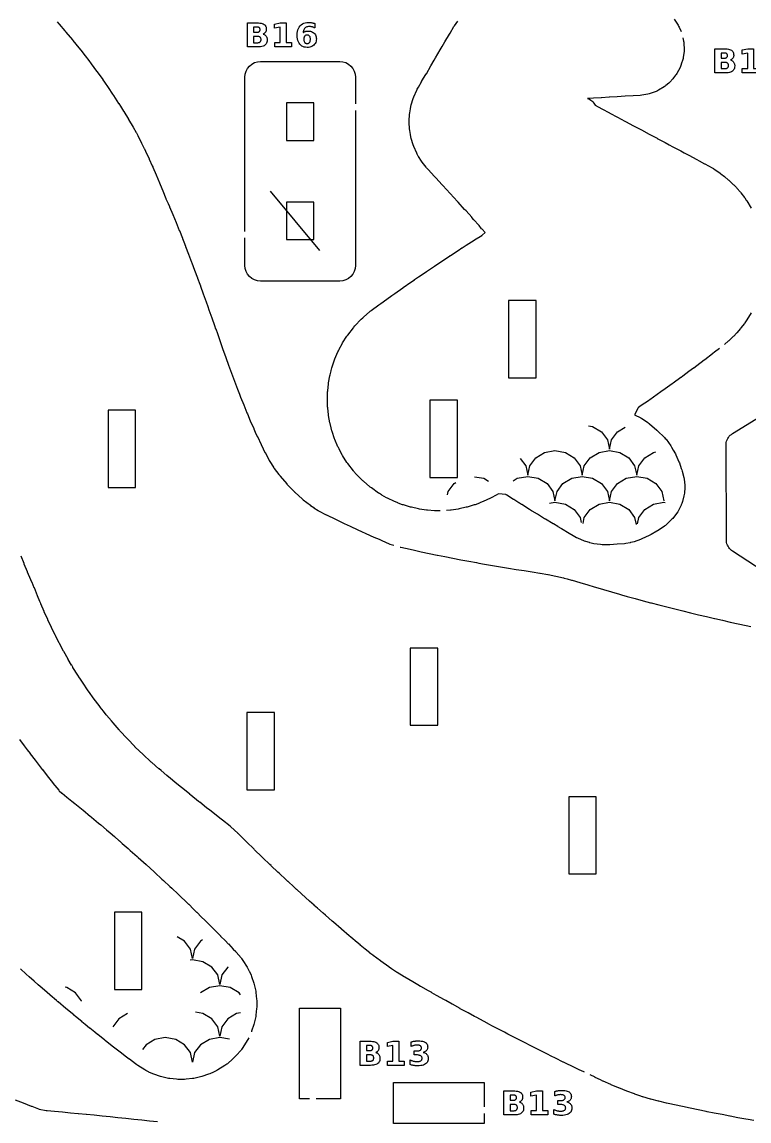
# Model space of a CAD drawing. Header units: millimetres. Extents: x 1 to 297, y 5 to 290.
# Drawn here: x 79.9 to 153.3, y 69.2 to 180.1 of the extents above; entities that cross this region are included whole.
import ezdxf

# ---------------------------------------------------------------- set-up
doc = ezdxf.new("R2010")
doc.units = ezdxf.units.MM
for name, color, linetype in [('CUT', 1, 'CONTINUOUS'), ('ENGRAVE', 5, 'CONTINUOUS'), ('SCORE', 7, 'CONTINUOUS')]:
    doc.layers.add(name, color=color, linetype=linetype)

msp = doc.modelspace()

# ---------------------------------------------------------------- linework, layer by layer
at = {"layer": 'CUT', "color": 1}
for points in [[(83.4588, 180.0671), (83.6475, 179.8559), (83.6586, 179.8433), (84.255, 179.1591), (84.2583, 179.1553), (84.3441, 179.0561), (84.3569, 179.0411), (85.0192, 178.2522), (85.0263, 178.2437), (85.0539, 178.2104), (85.0622, 178.2001), (85.6687, 177.4506), (85.6745, 177.4433), (85.8542, 177.2181), (85.8636, 177.2062), (86.2974, 176.6495), (86.303, 176.6423), (86.6557, 176.1833), (86.6636, 176.1729), (86.9079, 175.8485), (86.9133, 175.8413), (87.4572, 175.109), (87.4636, 175.1003), (87.5002, 175.0501), (87.5093, 175.0376), (88.0694, 174.2516), (88.0815, 174.2344), (88.2606, 173.9744), (88.263, 173.9709), (88.6207, 173.4484), (88.6294, 173.4355), (89.06, 172.7905), (89.0651, 172.7828), (89.1574, 172.6424), (89.1591, 172.6399), (89.677, 171.8483), (89.6869, 171.8329), (89.8625, 171.5563), (89.8642, 171.5537), (90.1834, 171.0483), (90.1944, 171.0307), (90.6633, 170.2622), (90.6648, 170.2597), (90.6719, 170.248), (90.6834, 170.2287), (91.1438, 169.441), (91.1477, 169.4343), (91.4601, 168.8927), (91.4703, 168.8747), (91.5875, 168.664), (91.6185, 168.6049), (91.9976, 167.8353), (91.9999, 167.8307), (92.2648, 167.2877), (92.2703, 167.2763), (92.3842, 167.0372), (92.3891, 167.0267), (92.7547, 166.2417), (92.7644, 166.2203), (93.0682, 165.5369), (93.0689, 165.5354), (93.1127, 165.4365), (93.1184, 165.4235), (93.4594, 164.6312), (93.4608, 164.6279), (93.7984, 163.8376), (93.8057, 163.8203), (93.8691, 163.6659), (93.8696, 163.6646), (94.1284, 163.0329), (94.1323, 163.0234), (94.4466, 162.2392), (94.455, 162.2192), (94.6681, 161.7374), (94.6691, 161.7354), (94.7996, 161.4389), (94.8076, 161.4205), (95.1392, 160.6358), (95.145, 160.6218), (95.4711, 159.8251), (95.8002, 159.0344), (95.8051, 159.0226), (96.1241, 158.235), (96.1298, 158.2205), (96.2695, 157.8638), (96.2702, 157.862), (96.4375, 157.4329), (96.4421, 157.4209), (96.7425, 156.6278), (96.7435, 156.6252), (97.045, 155.8242), (97.0698, 155.7589), (97.0704, 155.7574), (97.346, 155.0309), (97.3495, 155.0217), (97.6432, 154.23), (97.6462, 154.2217), (97.8702, 153.6056), (97.8708, 153.6041), (97.9338, 153.43), (97.9372, 153.4205), (98.2187, 152.6244), (98.5034, 151.822), (98.6703, 151.3595), (98.6708, 151.3582), (98.7898, 151.0273), (98.7912, 151.0232), (99.075, 150.2261), (99.0757, 150.2242), (99.3584, 149.4263), (99.3594, 149.4236), (99.4705, 149.1077), (99.471, 149.1063), (99.6399, 148.6244), (99.9203, 147.8229), (100.2031, 147.0229), (100.2708, 146.8334), (100.4893, 146.2242), (100.7793, 145.4209), (101.0737, 144.6252), (101.3723, 143.8221), (101.6762, 143.0222), (101.8696, 142.5246), (101.8701, 142.5234), (101.9866, 142.2228), (102.3003, 141.4313), (102.3029, 141.4248), (102.6314, 140.6229), (102.6688, 140.5342), (102.6695, 140.5325), (102.9627, 139.8334), (102.9661, 139.8256), (103.3109, 139.0345), (103.3145, 139.0264), (103.4686, 138.6863), (103.6737, 138.2355), (103.6773, 138.2276), (104.0503, 137.4376), (104.055, 137.4277), (104.2655, 137.0017), (104.2686, 136.9957), (104.4494, 136.6397), (104.4547, 136.6295), (104.8715, 135.846), (104.8821, 135.827), (105.058, 135.5229), (105.0708, 135.5017), (105.3455, 135.0681), (105.3795, 135.0199), (105.8569, 134.4063), (105.861, 134.401), (105.9766, 134.2557), (105.9897, 134.2399), (106.6505, 133.4643), (106.6587, 133.455), (106.6699, 133.4429), (107.4221, 132.6604), (107.4368, 132.6456), (107.4446, 132.638), (107.4585, 132.625), (108.2386, 131.9128), (108.2604, 131.8938), (108.2933, 131.8664), (108.3124, 131.8513), (109.0311, 131.3016), (109.0573, 131.2826), (109.3717, 131.0675), (109.3864, 131.0577), (109.8166, 130.7813), (109.8604, 130.7557), (110.6253, 130.3494), (110.643, 130.3404), (110.7926, 130.267), (111.4377, 129.9518), (112.235, 129.5709), (112.4535, 129.4678), (113.0361, 129.193), (113.8347, 128.8236), (114.1759, 128.6682), (114.6346, 128.459), (115.4342, 128.1007), (115.961, 127.8686), (116.2332, 127.7486), (116.9979, 127.4161), (117.056, 127.3943), (117.4637, 127.2643)], [(122.1179, 130.7523), (121.6459, 130.7523), (121.5488, 130.7558), (120.8403, 130.8074), (120.7438, 130.818), (120.0343, 130.9218), (119.9392, 130.9392), (119.2281, 131.0965), (119.1351, 131.1206), (118.4204, 131.3334), (118.3328, 131.3628), (117.8981, 131.5257), (117.8754, 131.5345), (117.6132, 131.6382), (117.5281, 131.6753), (116.8062, 132.0206), (116.7259, 132.0624), (116.26, 132.3253), (116.2253, 132.3457), (115.9963, 132.4841), (115.9235, 132.5314), (115.1866, 133.0451), (115.1254, 133.0904), (115.0818, 133.1247), (115.0385, 133.1602), (114.3771, 133.7259), (114.3237, 133.7741), (114.1665, 133.9239), (114.1192, 133.9713), (113.5656, 134.5544), (113.5243, 134.6), (113.4171, 134.7239), (113.3692, 134.7825), (112.7977, 135.5237), (112.7248, 135.6282), (112.2874, 136.3235), (112.2414, 136.4025), (111.9417, 136.9603), (111.9257, 136.991), (111.8557, 137.1297), (111.8192, 137.2082), (111.5124, 137.9289), (111.478, 138.0185), (111.2326, 138.7331), (111.2048, 138.8243), (111.1293, 139.1087), (111.1256, 139.1231), (111.0201, 139.5388), (111.0003, 139.6301), (110.8718, 140.3424), (110.8582, 140.4367), (110.7817, 141.1471), (110.7749, 141.2424), (110.7495, 141.9522), (110.7495, 142.0478), (110.7749, 142.7576), (110.7817, 142.8529), (110.8582, 143.5633), (110.8718, 143.6576), (111.0003, 144.3699), (111.0201, 144.4612), (111.1256, 144.8769), (111.1293, 144.8913), (111.2048, 145.1757), (111.2326, 145.2669), (111.478, 145.9815), (111.5124, 146.0711), (111.8192, 146.7918), (111.8557, 146.8703), (111.9257, 147.009), (111.9417, 147.0397), (112.2414, 147.5975), (112.2874, 147.6765), (112.7248, 148.3718), (112.7977, 148.4763), (113.3692, 149.2175), (113.4171, 149.2761), (113.5243, 149.4), (113.5656, 149.4456), (114.1192, 150.0287), (114.1665, 150.0761), (114.3237, 150.2259), (114.3771, 150.2741), (115.0385, 150.8398), (115.0818, 150.8753), (115.1369, 150.9186), (115.1729, 150.9459), (115.957, 151.52), (116.1407, 151.6552), (116.1557, 151.6661), (116.7593, 152.0977), (117.2532, 152.4553), (117.2693, 152.4667), (117.5596, 152.6704), (118.3579, 153.237), (118.3857, 153.2569), (118.3982, 153.2657), (119.1575, 153.7946), (119.5344, 154.0576), (119.5463, 154.0658), (119.9579, 154.3465), (120.708, 154.8583), (120.7192, 154.8659), (120.7598, 154.893), (121.5602, 155.4308), (121.895, 155.6578), (121.9085, 155.6668), (122.3602, 155.9651), (123.1034, 156.4591), (123.1141, 156.4662), (123.1578, 156.4946), (123.1605, 156.4963), (123.9605, 157.0144), (124.3362, 157.259), (124.3487, 157.2671), (124.7607, 157.5288), (125.5591, 158.0381), (125.5603, 158.0389), (125.5928, 158.0596), (125.6051, 158.0673), (126.337, 158.522), (126.3548, 158.5341), (126.3716, 158.5475), (126.6691, 158.8066), (126.3701, 159.1409), (126.317, 159.204), (126.0554, 159.5355), (126.0289, 159.5668), (125.5423, 160.1048), (125.3219, 160.346), (125.3154, 160.3532), (124.7421, 160.9899), (124.5988, 161.1472), (124.5944, 161.1521), (123.9431, 161.8748), (123.8728, 161.9521), (123.1411, 162.7493), (122.4105, 163.5456), (122.4036, 163.5532), (122.342, 163.6214), (121.6803, 164.3454), (121.6727, 164.3538), (121.5416, 164.4996), (120.9541, 165.1452), (120.9459, 165.1544), (120.7687, 165.3528), (120.7183, 165.4126), (120.3313, 165.9004), (120.2485, 166.0171), (119.9509, 166.488), (119.9217, 166.5364), (119.8246, 166.7054), (119.7614, 166.83), (119.4651, 167.4991), (119.4082, 167.652), (119.2092, 168.307), (119.1724, 168.4601), (119.1267, 168.7154), (119.1256, 168.7213), (119.0569, 169.1156), (119.0392, 169.2681), (119.0013, 169.9226), (119.0013, 170.0774), (119.0392, 170.7319), (119.0569, 170.8844), (119.1256, 171.2787), (119.1267, 171.2846), (119.1724, 171.5399), (119.2092, 171.693), (119.4082, 172.348), (119.4651, 172.5009), (119.7614, 173.17), (119.8246, 173.2946), (119.9316, 173.4808), (119.9388, 173.4933), (120.2566, 174.0329), (120.2631, 174.0438), (120.7344, 174.827), (120.7389, 174.8344), (120.7433, 174.8419), (121.1991, 175.6339), (121.2034, 175.6413), (121.5364, 176.2112), (121.6648, 176.4329), (121.6705, 176.4427), (122.1426, 177.2419), (122.3331, 177.5698), (122.3374, 177.5771), (122.611, 178.0411), (123.0736, 178.8357), (123.076, 178.8399), (123.1335, 178.9379), (123.1373, 178.9444), (123.5268, 179.5996), (123.5785, 179.6798), (123.9088, 180.1547)], [(145.75, 180.3259), (146.1415, 179.7373), (146.2041, 179.6333), (146.2572, 179.5241), (146.4462, 179.0868)], [(146.6303, 178.4652), (146.7049, 178.1242), (146.725, 178.009), (146.735, 177.8926), (146.7599, 177.3136), (146.7599, 177.197), (146.7499, 177.0808), (146.6743, 176.4985), (146.6547, 176.3851), (146.6255, 176.2737), (146.4758, 175.7876), (146.4667, 175.7593), (146.4412, 175.6825), (146.3991, 175.5722), (146.3475, 175.4659), (146.0162, 174.8525), (145.9624, 174.7614), (145.9016, 174.6749), (145.698, 174.4077), (145.6117, 174.3055), (145.328, 174.0018), (145.217, 173.8959), (144.9232, 173.646), (144.8419, 173.5821), (144.756, 173.5245), (144.1773, 173.1679), (144.056, 173.1015), (143.9285, 173.0477), (143.3313, 172.831), (143.2181, 172.7954), (143.1021, 172.7698), (142.4923, 172.6632), (142.3229, 172.6447), (141.6051, 172.6119), (141.6015, 172.6118), (140.8151, 172.5781), (140.7939, 172.5768), (140.0124, 172.5161), (139.9984, 172.5151), (139.2115, 172.4623), (139.1977, 172.4614), (138.4107, 172.4168), (138.397, 172.4161), (137.6065, 172.3793), (137.6001, 172.379), (137.0081, 172.3543), (137.0954, 172.3162), (137.2205, 172.2537), (137.3401, 172.1775), (137.4513, 172.0895), (137.5528, 171.9905), (137.6435, 171.8815), (137.7226, 171.7638), (137.7807, 171.6545), (137.7878, 171.6502), (138.4367, 171.3051), (139.2326, 170.8847), (139.2378, 170.882), (139.2662, 170.8667), (139.2685, 170.8655), (140.0369, 170.4534), (140.7624, 170.0668), (140.7648, 170.0655), (140.8343, 170.0283), (140.8367, 170.027), (141.6358, 169.5969), (142.2501, 169.266), (142.4401, 169.1635), (143.2339, 168.744), (143.2363, 168.7427), (143.7578, 168.4657), (144.0332, 168.3201), (144.0371, 168.3181), (144.8371, 167.8916), (145.2622, 167.6669), (145.2646, 167.6656), (145.6354, 167.4687), (146.4346, 167.0438), (146.4359, 167.0431), (146.7668, 166.8667), (146.7689, 166.8656), (147.2358, 166.6156), (148.0337, 166.1894), (148.0371, 166.1876), (148.2634, 166.0658), (148.8319, 165.7595), (148.8397, 165.7553), (149.6012, 165.3384), (149.6736, 165.2958), (149.7086, 165.2737), (149.7427, 165.2514), (150.407, 164.8027), (150.4794, 164.7501), (150.8328, 164.4753), (150.8759, 164.4403), (151.2205, 164.1486), (151.2782, 164.0968), (151.7192, 163.6773), (151.769, 163.6274), (152.034, 163.3472), (152.0763, 163.3004), (152.439, 162.8789), (152.4916, 162.8137), (152.8461, 162.3453), (152.8744, 162.3065), (153.0352, 162.0773), (153.0837, 162.0031), (153.5244, 161.2773)], [(102.425, 158.9221), (102.425, 174.5037), (102.4549, 174.8073), (102.5446, 175.1029), (102.6901, 175.3752), (102.8861, 175.6139), (103.1248, 175.8099), (103.3971, 175.9554), (103.6927, 176.0451), (103.9963, 176.075), (112.0037, 176.075), (112.3073, 176.0451), (112.6029, 175.9554), (112.8752, 175.8099), (113.1139, 175.6139), (113.3099, 175.3752), (113.4554, 175.1029), (113.5451, 174.8073), (113.575, 174.5037), (113.575, 171.7868)], [(113.575, 171.1368), (113.575, 155.4963), (113.5451, 155.1927), (113.4554, 154.8971), (113.3099, 154.6248), (113.1139, 154.3861), (112.8752, 154.1901), (112.6029, 154.0446), (112.3073, 153.9549), (112.0037, 153.925), (103.9963, 153.925), (103.6927, 153.9549), (103.3971, 154.0446), (103.1248, 154.1901), (102.8861, 154.3861), (102.6901, 154.6248), (102.5446, 154.8971), (102.4549, 155.1927), (102.425, 155.4963), (102.425, 158.2721)], [(153.5244, 150.7227), (153.0837, 149.9969), (153.0352, 149.9227), (152.8744, 149.6935), (152.8461, 149.6547), (152.4916, 149.1863), (152.439, 149.1211), (152.0763, 148.6996), (152.034, 148.6528), (151.769, 148.3726), (151.7192, 148.3227), (151.2782, 147.9032), (151.2205, 147.8514), (150.871, 147.5556), (150.8385, 147.5289), (150.8361, 147.527)], [(150.3259, 147.1241), (149.8304, 146.7397), (149.6517, 146.6002), (149.6399, 146.5912), (148.8471, 145.9865), (148.8437, 145.9839), (148.7873, 145.9412), (148.7845, 145.9391), (148.0469, 145.3833), (148.0431, 145.3805), (147.7225, 145.1407), (147.7204, 145.1391), (147.2467, 144.7863), (147.2427, 144.7833), (146.6403, 144.3383), (146.4511, 144.1973), (146.4377, 144.1874), (145.6469, 143.6136), (145.6409, 143.6093), (145.5439, 143.5397), (145.542, 143.5383), (144.8453, 143.0406), (144.8417, 143.0381), (144.4208, 142.7394), (144.4192, 142.7382), (144.045, 142.4736), (144.0415, 142.4711), (143.3049, 141.9537), (143.1873, 141.8642), (143.1871, 141.8644), (143.1644, 141.8468), (142.4392, 141.3581), (142.1447, 141.1574), (142.1327, 141.1483), (142.1252, 141.1353), (141.766, 140.4324), (142.3763, 140.1178), (142.4958, 140.0482), (143.0487, 139.6864), (143.1233, 139.6338), (143.2168, 139.5631), (143.2758, 139.5158), (144.0169, 138.8861), (144.0876, 138.8216), (144.781, 138.1414), (144.8622, 138.0545), (144.9354, 137.9608), (145.4069, 137.2997), (145.4851, 137.1764), (145.6638, 136.8573), (145.6673, 136.8509), (145.8723, 136.48), (145.9198, 136.3854), (146.2368, 135.6863), (146.2842, 135.5669), (146.4728, 135.0158), (146.5191, 134.8842), (146.557, 134.7567), (146.7175, 134.0979), (146.7477, 133.9261), (146.8141, 133.3173), (146.8217, 133.2016), (146.8194, 133.0858), (146.7837, 132.5144), (146.77, 132.3893), (146.7448, 132.2659), (146.5948, 131.6739), (146.5665, 131.5774), (146.5312, 131.4832), (146.4757, 131.3506), (146.4615, 131.318), (146.2725, 130.8983), (146.2039, 130.7658), (146.1211, 130.6417), (145.6883, 130.0641), (145.6125, 129.9718), (145.5289, 129.8865), (144.8729, 129.2736), (144.8259, 129.2317), (144.7823, 129.1946), (144.6469, 129.0935), (144.0711, 128.7179), (144.0061, 128.6781), (143.4429, 128.3549), (143.368, 128.315), (143.245, 128.2544), (143.2198, 128.2423), (142.4876, 127.9006), (142.3668, 127.8512), (141.7003, 127.6161), (141.5377, 127.57), (141.3516, 127.5299), (141.3205, 127.5235), (140.886, 127.4404), (140.7325, 127.4202), (140.0008, 127.3666), (139.2736, 127.3077), (139.1303, 127.3038), (138.4703, 127.3213), (138.3179, 127.3341), (137.6589, 127.4275), (137.5135, 127.4564), (137.2554, 127.5227), (137.2175, 127.5331), (136.8495, 127.6393), (136.7036, 127.6908), (136.033, 127.9718), (135.905, 128.0336), (135.3866, 128.3188), (135.328, 128.3531), (135.1636, 128.4547), (135.1582, 128.458), (134.3675, 128.9357), (134.3562, 128.9423), (134.0417, 129.1233), (133.9991, 129.1489), (133.5679, 129.4187), (133.5541, 129.4271), (132.7652, 129.8924), (132.7593, 129.8958), (132.7128, 129.9226), (132.6676, 129.9498), (131.968, 130.3896), (131.9538, 130.3983), (131.4081, 130.7209), (131.3568, 130.7528), (131.1648, 130.8784), (131.1543, 130.8851), (130.3664, 131.3779), (130.3553, 131.3847), (130.1287, 131.5198), (130.0736, 131.5546), (129.5671, 131.8911), (129.5516, 131.9011), (128.8611, 132.3304), (128.8441, 132.3406), (128.7929, 132.3702), (128.7756, 132.379), (128.7565, 132.3822), (128.0265, 132.4662), (128.0153, 132.4669), (128.0051, 132.462), (127.7727, 132.3346), (127.7715, 132.3339), (127.2662, 132.0574), (127.2013, 132.0242), (126.4719, 131.6753), (126.3868, 131.6382), (126.1246, 131.5345), (126.1019, 131.5257), (125.6672, 131.3628), (125.5796, 131.3334), (124.8649, 131.1206), (124.7719, 131.0965), (124.0608, 130.9392), (123.9657, 130.9218), (123.2562, 130.818), (123.1597, 130.8074), (122.767, 130.7788)], [(156.3715, 123.58), (151.6448, 126.6762), (151.5366, 126.755), (151.4353, 126.8452), (151.3434, 126.9451), (151.2618, 127.0534), (151.1913, 127.1693), (151.1325, 127.2916), (151.0861, 127.4191), (151.0525, 127.5505), (151.0319, 127.6846), (151.0248, 127.8182), (150.9879, 137.3575), (150.9945, 137.4959), (151.0154, 137.6349), (151.0504, 137.7711), (151.0991, 137.9029), (151.1611, 138.0291), (151.2356, 138.1483), (151.3219, 138.2593), (151.419, 138.3608), (151.526, 138.452), (151.6402, 138.5306), (159.2518, 143.2186)], [(118.089, 127.0886), (118.1586, 127.0726), (118.6196, 126.968), (119.4193, 126.7911), (120.2163, 126.6191), (121.0204, 126.4464), (121.8169, 126.2818), (121.8594, 126.2732), (122.6166, 126.1212), (123.4179, 125.9629), (124.2166, 125.8097), (125.0163, 125.6598), (125.8153, 125.5134), (126.0353, 125.4737), (126.6154, 125.3699), (127.4159, 125.2296), (128.2154, 125.0935), (129.0146, 124.9614), (129.8144, 124.8324), (130.6131, 124.7069), (130.8257, 124.674), (131.4121, 124.5842), (132.1878, 124.4663), (132.2373, 124.4578), (133.0022, 124.3121), (133.0272, 124.307), (133.8086, 124.1426), (133.823, 124.1395), (134.5939, 123.9684), (134.641, 123.9571), (134.9638, 123.8731), (134.9677, 123.872), (135.3972, 123.7589), (135.4433, 123.7458), (136.2222, 123.5105), (137.0248, 123.2672), (137.682, 123.0716), (137.8224, 123.0301), (138.6236, 122.7947), (139.4232, 122.5635), (140.2229, 122.3357), (140.4495, 122.2721), (141.0225, 122.1118), (141.8222, 121.8915), (142.6218, 121.6746), (143.378, 121.4724), (143.4207, 121.461), (144.2224, 121.2493), (145.0214, 121.0431), (145.8197, 120.8409), (146.491, 120.6725), (146.6214, 120.64), (147.4187, 120.4465), (148.2203, 120.2535), (149.0203, 120.0648), (149.8186, 119.8809), (149.8526, 119.8731), (150.6186, 119.6989), (151.4183, 119.5199), (152.2186, 119.3435), (153.0183, 119.1707), (153.4775, 119.0734)], [(136.6868, 74.108), (136.6356, 74.1326), (136.1681, 74.3578), (136.1667, 74.3585), (135.3671, 74.7449), (134.9792, 74.9321), (134.9777, 74.9328), (134.5693, 75.1306), (134.5651, 75.1326), (133.7695, 75.5212), (133.7643, 75.5238), (133.3408, 75.733), (132.9701, 75.9164), (132.963, 75.9199), (132.1679, 76.3193), (132.1645, 76.321), (131.7466, 76.5324), (131.7438, 76.5338), (131.3655, 76.7263), (130.5656, 77.1324), (130.1722, 77.3325), (130.1696, 77.3338), (129.768, 77.5393), (129.7634, 77.5416), (128.9681, 77.9522), (128.9628, 77.955), (128.6219, 78.1329), (128.6194, 78.1342), (128.1673, 78.3714), (128.1627, 78.3738), (127.3646, 78.7965), (127.1076, 78.9328), (127.1039, 78.9348), (126.5653, 79.2226), (126.564, 79.2233), (125.7653, 79.6512), (125.7638, 79.6521), (125.6128, 79.7332), (125.61, 79.7348), (124.9661, 80.0829), (124.9624, 80.0849), (124.1669, 80.5182), (124.1611, 80.5214), (124.139, 80.5336), (124.1362, 80.5351), (123.3659, 80.9621), (123.3611, 80.9648), (122.7018, 81.3338), (122.6989, 81.3354), (122.563, 81.412), (121.7629, 81.862), (121.2807, 82.1336), (121.2767, 82.1358), (120.9641, 82.3133), (120.9617, 82.3147), (120.1647, 82.7694), (120.1608, 82.7716), (119.8782, 82.9341), (119.875, 82.936), (119.3642, 83.2316), (119.3605, 83.2337), (118.5644, 83.6977), (118.5598, 83.7004), (118.5076, 83.7311), (118.4924, 83.7402), (117.7805, 84.1717), (117.7399, 84.1974), (117.2305, 84.5318), (117.2129, 84.5436), (116.9738, 84.706), (116.9403, 84.7295), (116.1556, 85.2986), (116.1031, 85.3366), (116.0953, 85.3423), (115.3722, 85.8739), (115.3375, 85.9003), (115.0415, 86.1331), (115.0202, 86.1502), (114.5556, 86.5312), (114.5489, 86.5368), (114.064, 86.9397), (114.0575, 86.9452), (113.7514, 87.203), (113.1128, 87.7399), (113.1061, 87.7456), (112.951, 87.8778), (112.1721, 88.5405), (112.1662, 88.5456), (112.1507, 88.5589), (111.3509, 89.2485), (111.2443, 89.3403), (111.2373, 89.3464), (110.5504, 89.9466), (110.3282, 90.1405), (110.321, 90.1469), (109.7497, 90.6529), (109.4239, 90.9406), (109.4164, 90.9473), (108.9492, 91.3663), (108.5304, 91.7408), (108.5226, 91.7478), (108.1488, 92.0874), (107.6478, 92.5409), (107.6398, 92.5483), (107.3484, 92.8165), (106.7761, 93.3411), (106.7678, 93.3488), (106.548, 93.5538), (105.9157, 94.1412), (105.907, 94.1494), (105.7478, 94.3), (105.067, 94.9417), (105.0588, 94.9496), (104.9473, 95.0565), (104.229, 95.7428), (104.2224, 95.7491), (104.1478, 95.8214), (103.4028, 96.543), (103.396, 96.5496), (103.3474, 96.5975), (102.5881, 97.3432), (102.5811, 97.3502), (102.5469, 97.3842), (101.7846, 98.1435), (101.7774, 98.1507), (101.7558, 98.1726), (101.7393, 98.1887), (100.9688, 98.9114), (100.9331, 98.9422), (100.9302, 98.9445), (100.1563, 99.5375), (100.1523, 99.5406), (99.8947, 99.7395), (99.8915, 99.7419), (99.3559, 100.1582), (99.3519, 100.1613), (98.8686, 100.5398), (98.8654, 100.5423), (98.5555, 100.7865), (98.5514, 100.7897), (97.8587, 101.34), (97.8554, 101.3427), (97.7544, 101.4234), (97.7517, 101.4256), (96.9526, 102.0679), (96.8634, 102.1397), (96.8585, 102.1437), (96.1538, 102.7165), (96.1515, 102.7185), (95.8799, 102.9402), (95.8756, 102.9438), (95.3538, 103.3735), (95.3506, 103.3761), (94.9108, 103.7407), (94.9068, 103.744), (94.5538, 104.039), (94.5498, 104.0423), (93.9576, 104.541), (93.9535, 104.5445), (93.7533, 104.7144), (93.7494, 104.7178), (93.0228, 105.3395), (93.0141, 105.347), (92.9671, 105.3879), (92.933, 105.4186), (92.1559, 106.1435), (92.1411, 106.1575), (91.3601, 106.9085), (91.3348, 106.9335), (91.3237, 106.9447), (91.3183, 106.9503), (90.5557, 107.7328), (90.5256, 107.7647), (89.8121, 108.5465), (89.8064, 108.5528), (89.7531, 108.6119), (89.7346, 108.6329), (89.1185, 109.346), (89.1095, 109.3565), (88.9438, 109.5523), (88.9415, 109.555), (88.4522, 110.1365), (88.4257, 110.1691), (88.1421, 110.5283), (88.14, 110.531), (87.8148, 110.9452), (87.8008, 110.9633), (87.3455, 111.564), (87.3344, 111.5788), (87.2065, 111.7525), (87.2018, 111.7589), (86.6354, 112.5378), (86.6082, 112.5766), (86.5386, 112.6797), (86.5369, 112.6823), (86.0856, 113.3548), (86.0808, 113.3621), (85.7437, 113.8714), (85.7306, 113.8917), (85.5625, 114.156), (85.5575, 114.1639), (85.0695, 114.9432), (85.0475, 114.9795), (84.9358, 115.1712), (84.9346, 115.1733), (84.5946, 115.7591), (84.5906, 115.766), (84.1417, 116.5501), (84.1267, 116.5771), (83.7098, 117.346), (83.6895, 117.385), (83.3327, 118.0979), (83.2978, 118.1678), (82.9046, 118.9505), (82.8882, 118.9843), (82.5319, 119.746), (82.5277, 119.7551), (82.515, 119.7832), (82.1704, 120.5675), (82.1682, 120.5724), (81.8282, 121.3549), (81.8146, 121.3874), (81.7304, 121.596), (81.496, 122.1773), (81.17, 122.9641), (81.1645, 122.9769), (80.9318, 123.5044), (80.9309, 123.5064), (80.8206, 123.7577), (80.8095, 123.7836), (80.4835, 124.5703), (80.4827, 124.5723), (80.1567, 125.3629), (80.1494, 125.381), (80.1306, 125.4284), (80.1299, 125.4301), (79.8421, 126.1608)], [(79.6577, 107.6709), (80.1367, 107.0492), (80.1423, 107.0419), (80.4579, 106.6265), (80.7474, 106.2489), (80.7527, 106.242), (81.2581, 105.574), (81.3537, 105.4487), (81.9735, 104.6466), (81.9746, 104.6451), (82.0575, 104.5375), (82.5926, 103.8493), (82.5981, 103.8423), (82.8577, 103.5038), (83.2008, 103.0604), (83.2215, 103.0351), (83.6283, 102.5638), (83.6826, 102.5085), (83.9498, 102.2684), (83.9754, 102.2466), (84.4451, 101.8692), (84.954, 101.4631), (84.9659, 101.4535), (85.2452, 101.2254), (85.9395, 100.6632), (85.9522, 100.6527), (86.0461, 100.5748), (86.8467, 99.9146), (86.91, 99.8626), (86.9219, 99.8527), (87.6457, 99.244), (87.8636, 99.0626), (87.8762, 99.052), (88.4458, 98.5657), (88.8048, 98.2626), (88.8181, 98.2513), (89.2459, 97.8804), (89.7339, 97.4626), (89.7478, 97.4505), (90.046, 97.1881), (90.6512, 96.6626), (90.6658, 96.6498), (90.8462, 96.4885), (91.5569, 95.8626), (91.5721, 95.849), (91.6464, 95.7815), (92.4455, 95.0671), (92.455, 95.0586), (93.2469, 94.337), (93.3306, 94.2618), (93.3449, 94.2487), (94.047, 93.5995), (94.1982, 93.4618), (94.2131, 93.4481), (94.8471, 92.853), (95.0544, 92.6618), (95.0698, 92.6474), (95.6473, 92.0972), (95.8989, 91.8618), (95.9148, 91.8467), (96.4476, 91.3315), (96.7317, 91.0617), (96.7481, 91.0459), (97.2478, 90.5552), (97.5526, 90.2616), (97.5693, 90.2452), (98.0505, 89.7653), (98.0549, 89.7609), (98.3652, 89.4577), (98.374, 89.4491), (98.8522, 88.9731), (99.1704, 88.6572), (99.1789, 88.6487), (99.6526, 88.1701), (99.9635, 87.8569), (99.9721, 87.8482), (100.4529, 87.3549), (100.7445, 87.0566), (100.7532, 87.0477), (101.2532, 86.5268), (101.4919, 86.2791), (101.5454, 86.2202), (102.0318, 85.6511), (102.0832, 85.5871), (102.1573, 85.4889), (102.223, 85.3933), (102.6611, 84.6933), (102.7262, 84.5767), (102.8571, 84.3121), (102.8778, 84.2682), (103.0488, 83.8884), (103.0975, 83.7639), (103.3239, 83.0875), (103.3618, 82.9506), (103.5088, 82.2828), (103.5322, 82.1403), (103.6046, 81.4764), (103.6125, 81.3313), (103.6125, 80.6687), (103.6046, 80.5236), (103.5322, 79.8597), (103.5088, 79.7172), (103.3618, 79.0494), (103.3239, 78.9125), (103.0975, 78.2361), (103.0724, 78.1719)], [(102.8038, 77.5802), (102.7262, 77.4233), (102.6611, 77.3067), (102.223, 76.6067), (102.1573, 76.5111), (102.0832, 76.4129), (102.0318, 76.3489), (101.553, 75.7887), (101.4821, 75.7121), (101.2879, 75.5179), (101.2113, 75.447), (100.6511, 74.9682), (100.5871, 74.9168), (100.4889, 74.8427), (100.3933, 74.777), (99.6933, 74.3389), (99.5767, 74.2738), (99.3121, 74.1429), (99.2682, 74.1222), (98.8884, 73.9512), (98.7639, 73.9025), (98.0875, 73.6761), (97.9506, 73.6382), (97.2828, 73.4912), (97.1403, 73.4678), (96.4764, 73.3954), (96.3313, 73.3875), (95.6687, 73.3875), (95.5236, 73.3954), (94.8597, 73.4678), (94.7172, 73.4912), (94.0494, 73.6382), (93.9125, 73.6761), (93.2361, 73.9025), (93.1116, 73.9512), (92.7318, 74.1222), (92.6879, 74.1429), (92.4233, 74.2738), (92.3067, 74.3389), (91.6067, 74.777), (91.5111, 74.8427), (91.3836, 74.9389), (91.3801, 74.9415), (90.7587, 75.4131), (90.7501, 75.4197), (90.3361, 75.7392), (89.9562, 76.0304), (89.9523, 76.0334), (89.2955, 76.5406), (89.1564, 76.648), (89.1516, 76.6517), (88.3619, 77.2675), (88.345, 77.2809), (88.2743, 77.3379), (87.5608, 77.9031), (87.5452, 77.9156), (87.2727, 78.1382), (86.7604, 78.5494), (86.7449, 78.562), (86.2899, 78.9385), (85.9593, 79.2073), (85.9452, 79.2189), (85.323, 79.7392), (85.1543, 79.8781), (85.1499, 79.8818), (84.3571, 80.5406), (84.3526, 80.5443), (83.5588, 81.2097), (83.544, 81.2223), (83.4081, 81.3396), (82.7584, 81.8916), (82.7437, 81.9042), (82.4741, 82.14), (81.9579, 82.5843), (81.9434, 82.597), (81.556, 82.9403), (81.1574, 83.288), (81.1432, 83.3006), (80.6529, 83.7407), (80.3554, 84.0037), (80.3446, 84.0135), (79.7595, 84.5422)], [(108.95, 71.425), (107.925, 71.425), (107.925, 80.575), (112.075, 80.575), (112.075, 71.425), (109.6, 71.425)], [(153.7848, 69.2221), (153.2201, 69.3261), (153.2186, 69.3264), (152.9862, 69.3695), (152.1905, 69.5171), (152.1817, 69.5188), (151.3903, 69.6711), (151.3809, 69.673), (150.5835, 69.8324), (149.7869, 69.9892), (149.784, 69.9898), (149.0975, 70.1264), (148.9894, 70.148), (148.9808, 70.1497), (148.1887, 70.3128), (148.1807, 70.3145), (147.3823, 70.4839), (146.5872, 70.6498), (146.5819, 70.6509), (145.7884, 70.8198), (145.7799, 70.8217), (145.3016, 70.9267), (144.9894, 70.9953), (144.9778, 70.9979), (144.2041, 71.175), (144.1601, 71.1859), (143.4015, 71.3868), (143.3578, 71.3992), (142.5977, 71.6284), (142.5569, 71.6414), (142.2997, 71.728), (142.2941, 71.7299), (141.7958, 71.9003), (141.7536, 71.9155), (140.9769, 72.2103), (140.9694, 72.2132), (140.1835, 72.517), (140.1612, 72.5258), (140.1533, 72.529), (140.1456, 72.5322), (139.3917, 72.8449), (139.3488, 72.8635), (138.5738, 73.2171), (138.5633, 73.2219), (138.327, 73.3322), (137.7712, 73.5921), (137.7649, 73.5951), (137.2734, 73.828)], [(126.575, 69.95), (126.575, 68.925), (117.425, 68.925), (117.425, 73.075), (126.575, 73.075), (126.575, 70.6)], [(79.2325, 71.3091), (80.0271, 71.004), (80.8357, 70.6937), (80.8991, 70.67), (81.5891, 70.4107), (81.6026, 70.4059), (81.6399, 70.3952), (81.6539, 70.3921), (82.3582, 70.2501), (82.3933, 70.2441), (82.4284, 70.2391), (82.4638, 70.2351), (83.2063, 70.1736), (83.2142, 70.1729), (84.0068, 70.1024), (84.0147, 70.1017), (84.8111, 70.0262), (85.6069, 69.9533), (85.611, 69.9529), (86.4072, 69.8774), (86.4156, 69.8766), (86.4358, 69.8746), (87.2076, 69.7968), (87.2109, 69.7965), (88.0077, 69.7142), (88.0109, 69.7139), (88.8117, 69.6293), (89.6077, 69.5477), (89.6104, 69.5474), (90.4116, 69.4636), (91.2076, 69.3828), (91.2093, 69.3827), (92.0088, 69.3005), (92.8082, 69.2176), (93.6079, 69.135)]]:
    msp.add_lwpolyline(points, dxfattribs=at)
for points in [[(109.395, 168.105), (109.395, 171.895), (106.605, 171.895), (106.605, 168.105), (109.395, 168.105)], [(109.395, 158.105), (109.395, 161.895), (106.605, 161.895), (106.605, 158.105), (109.395, 158.105)], [(131.8264, 151.943), (129.0364, 151.943), (129.0364, 144.153), (131.8264, 144.153), (131.8264, 151.943)], [(91.395, 140.895), (88.605, 140.895), (88.605, 133.105), (91.395, 133.105), (91.395, 140.895)], [(123.895, 141.895), (121.105, 141.895), (121.105, 134.105), (123.895, 134.105), (123.895, 141.895)], [(121.895, 116.895), (119.105, 116.895), (119.105, 109.105), (121.895, 109.105), (121.895, 116.895)], [(105.395, 102.605), (105.395, 110.395), (102.605, 110.395), (102.605, 102.605), (105.395, 102.605)], [(137.895, 94.105), (137.895, 101.895), (135.105, 101.895), (135.105, 94.105), (137.895, 94.105)], [(89.2425, 90.2577), (89.2425, 82.4677), (92.0325, 82.4677), (92.0325, 90.2577), (89.2425, 90.2577)]]:
    msp.add_lwpolyline(points, close=True, dxfattribs=at)
at = {"layer": 'ENGRAVE', "color": 5}
for points in [[(104.4833, 178.7163), (104.5278, 178.6719), (104.5672, 178.6221), (104.601, 178.5674), (104.6287, 178.5088), (104.6502, 178.4463), (104.6656, 178.3797), (104.6748, 178.3092), (104.6779, 178.2347), (104.6713, 178.1225), (104.6515, 178.0202), (104.6184, 177.9279), (104.5722, 177.8455), (104.5128, 177.7731), (104.4402, 177.7106), (104.3541, 177.6579), (104.2543, 177.6147), (104.1407, 177.5812), (104.0134, 177.5572), (103.8724, 177.5429), (103.7176, 177.5381), (102.6775, 177.5381), (102.6775, 179.9681), (103.6183, 179.9681), (103.7793, 179.9638), (103.9247, 179.9511), (104.0547, 179.9298), (104.1691, 179.9001), (104.2681, 179.8618), (104.3515, 179.8151), (104.4209, 179.759), (104.4777, 179.6927), (104.5218, 179.6161), (104.5533, 179.5294), (104.5723, 179.4324), (104.5786, 179.3252), (104.5763, 179.2675), (104.5693, 179.2128), (104.5578, 179.161), (104.5417, 179.1121), (104.5209, 179.0662), (104.4956, 179.0233), (104.4658, 178.9835), (104.4319, 178.9474), (104.3938, 178.9148), (104.3516, 178.8858), (104.3052, 178.8604), (104.2547, 178.8385), (104.3194, 178.8162), (104.3791, 178.7884), (104.4337, 178.7551), (104.4833, 178.7163)], [(105.9896, 179.5416), (105.4215, 179.4245), (105.4215, 179.8509), (105.9863, 179.9681), (106.582, 179.9681), (106.582, 177.971), (107.1354, 177.971), (107.1354, 177.5381), (105.4362, 177.5381), (105.4362, 177.971), (105.9896, 177.971), (105.9896, 179.5416)], [(109.428, 179.4787), (109.3779, 179.5), (109.3289, 179.5191), (109.2808, 179.536), (109.2338, 179.5509), (109.1877, 179.5636), (109.1423, 179.5743), (109.0973, 179.5831), (109.0526, 179.5899), (109.0083, 179.5947), (108.9643, 179.5976), (108.9208, 179.5986), (108.8309, 179.5943), (108.7479, 179.5813), (108.6717, 179.5598), (108.6025, 179.5295), (108.5401, 179.4907), (108.4846, 179.4432), (108.4361, 179.3872), (108.3949, 179.3228), (108.3609, 179.2501), (108.3341, 179.169), (108.3146, 179.0796), (108.3023, 178.9818), (108.3386, 179.0072), (108.3759, 179.0305), (108.4142, 179.0515), (108.4535, 179.0704), (108.4937, 179.087), (108.535, 179.1014), (108.5774, 179.1136), (108.6211, 179.1235), (108.666, 179.1313), (108.7122, 179.1368), (108.7597, 179.1402), (108.8085, 179.1413), (108.9287, 179.1352), (109.0409, 179.117), (109.1452, 179.0867), (109.2414, 179.0443), (109.3296, 178.9898), (109.4099, 178.9232), (109.4797, 178.8467), (109.5369, 178.7627), (109.5814, 178.6713), (109.6131, 178.5723), (109.6322, 178.4658), (109.6385, 178.3519), (109.6314, 178.226), (109.6101, 178.1087), (109.5747, 178.0001), (109.525, 177.9001), (109.4611, 177.8088), (109.383, 177.7261), (109.293, 177.6542), (109.1933, 177.5954), (109.0839, 177.5497), (108.9649, 177.517), (108.8362, 177.4974), (108.6978, 177.4909), (108.5458, 177.4998), (108.4058, 177.5264), (108.2777, 177.5708), (108.1614, 177.633), (108.057, 177.713), (107.9645, 177.8107), (107.8852, 177.9247), (107.8203, 178.0537), (107.7698, 178.1975), (107.7338, 178.3561), (107.7122, 178.5297), (107.7049, 178.7181), (107.7134, 178.9117), (107.7387, 179.0909), (107.7808, 179.2558), (107.8399, 179.4064), (107.9157, 179.5426), (108.0085, 179.6645), (108.1159, 179.7697), (108.2359, 179.8558), (108.3684, 179.9227), (108.5134, 179.9705), (108.6709, 179.9992), (108.841, 180.0088), (108.8966, 180.008), (108.9517, 180.0059), (109.0062, 180.0023), (109.0602, 179.9972), (109.1136, 179.9907), (109.1665, 179.9827), (109.2191, 179.9733), (109.2714, 179.9625), (109.3236, 179.9502), (109.3756, 179.9364), (109.4274, 179.9212), (109.479, 179.9046), (109.479, 179.4554), (109.428, 179.4787)], [(103.781, 179.0436), (103.8165, 179.0563), (103.848, 179.0725), (103.8754, 179.0924), (103.8988, 179.1158), (103.9179, 179.1427), (103.9328, 179.173), (103.9434, 179.2067), (103.9498, 179.2439), (103.9519, 179.2845), (103.9498, 179.3246), (103.9434, 179.3614), (103.9328, 179.395), (103.9179, 179.4252), (103.8988, 179.4521), (103.8754, 179.4757), (103.848, 179.4959), (103.8165, 179.5124), (103.781, 179.5252), (103.7416, 179.5343), (103.6982, 179.5398), (103.6508, 179.5416), (103.3042, 179.5416), (103.3042, 179.0273), (103.6508, 179.0273), (103.6982, 179.0291), (103.7416, 179.0346), (103.781, 179.0436)], [(103.8821, 177.9999), (103.9217, 178.0199), (103.956, 178.0443), (103.9851, 178.0731), (104.0089, 178.1065), (104.0274, 178.1444), (104.0406, 178.1868), (104.0486, 178.2337), (104.0512, 178.2851), (104.0486, 178.3356), (104.0407, 178.3816), (104.0276, 178.4233), (104.0093, 178.4606), (103.9857, 178.4934), (103.9568, 178.522), (103.9227, 178.5461), (103.8832, 178.5658), (103.8384, 178.5812), (103.7883, 178.5921), (103.7328, 178.5987), (103.672, 178.6009), (103.3042, 178.6009), (103.3042, 177.9645), (103.672, 177.9645), (103.7323, 177.9667), (103.7875, 177.9734), (103.8374, 177.9844), (103.8821, 177.9999)], [(108.6038, 178.7258), (108.5604, 178.711), (108.5216, 178.6902), (108.4874, 178.6636), (108.4577, 178.631), (108.4326, 178.5925), (108.412, 178.5481), (108.3961, 178.4977), (108.3846, 178.4415), (108.3778, 178.3793), (108.3755, 178.3112), (108.3778, 178.2431), (108.3846, 178.1809), (108.3961, 178.1246), (108.412, 178.0743), (108.4326, 178.0299), (108.4577, 177.9914), (108.4874, 177.9588), (108.5216, 177.9321), (108.5604, 177.9114), (108.6038, 177.8966), (108.6518, 177.8877), (108.7043, 177.8847), (108.7573, 177.8877), (108.8057, 177.8966), (108.8493, 177.9114), (108.8884, 177.9321), (108.9228, 177.9588), (108.9525, 177.9914), (108.9776, 178.0299), (108.9982, 178.0743), (109.0141, 178.1246), (109.0256, 178.1809), (109.0324, 178.2431), (109.0347, 178.3112), (109.0324, 178.3793), (109.0256, 178.4415), (109.0141, 178.4977), (108.9982, 178.5481), (108.9776, 178.5925), (108.9525, 178.631), (108.9228, 178.6636), (108.8884, 178.6902), (108.8493, 178.711), (108.8057, 178.7258), (108.7573, 178.7347), (108.7043, 178.7376), (108.6518, 178.7347), (108.6038, 178.7258)], [(151.621, 176.1397), (151.6705, 176.1008), (151.715, 176.0565), (151.7545, 176.0066), (151.7883, 175.952), (151.8159, 175.8934), (151.8375, 175.8308), (151.8528, 175.7643), (151.8621, 175.6938), (151.8651, 175.6193), (151.8585, 175.507), (151.8387, 175.4048), (151.8057, 175.3124), (151.7595, 175.2301), (151.7001, 175.1576), (151.6275, 175.0952), (151.5414, 175.0424), (151.4416, 174.9993), (151.328, 174.9658), (151.2007, 174.9418), (151.0596, 174.9274), (150.9048, 174.9226), (149.8648, 174.9226), (149.8648, 177.3527), (150.8056, 177.3527), (150.9665, 177.3484), (151.112, 177.3357), (151.242, 177.3144), (151.3564, 177.2847), (151.4554, 177.2464), (151.5388, 177.1997), (151.6082, 177.1435), (151.6649, 177.0772), (151.7091, 177.0007), (151.7406, 176.9139), (151.7595, 176.8169), (151.7658, 176.7097), (151.7635, 176.6521), (151.7566, 176.5974), (151.7451, 176.5456), (151.729, 176.4967), (151.7082, 176.4508), (151.6828, 176.4078), (151.6531, 176.3681), (151.6192, 176.332), (151.5811, 176.2994), (151.5389, 176.2704), (151.4925, 176.245), (151.442, 176.2231), (151.5067, 176.2008), (151.5664, 176.173), (151.621, 176.1397)], [(150.9289, 176.4191), (150.9683, 176.4282), (151.0038, 176.4408), (151.0352, 176.4571), (151.0627, 176.477), (151.0861, 176.5004), (151.1052, 176.5273), (151.1201, 176.5576), (151.1307, 176.5913), (151.1371, 176.6285), (151.1392, 176.6691), (151.1371, 176.7092), (151.1307, 176.746), (151.1201, 176.7795), (151.1052, 176.8098), (151.0861, 176.8367), (151.0627, 176.8603), (151.0352, 176.8804), (151.0038, 176.8969), (150.9683, 176.9097), (150.9289, 176.9189), (150.8855, 176.9244), (150.8381, 176.9262), (150.4914, 176.9262), (150.4914, 176.4119), (150.8381, 176.4119), (150.8855, 176.4137), (150.9289, 176.4191)], [(153.1768, 176.9262), (152.6088, 176.809), (152.6088, 177.2355), (153.1736, 177.3527), (153.7693, 177.3527), (153.7693, 175.3556), (154.3227, 175.3556), (154.3227, 174.9226), (152.6235, 174.9226), (152.6235, 175.3556), (153.1768, 175.3556), (153.1768, 176.9262)], [(151.0247, 175.369), (151.0694, 175.3845), (151.1089, 175.4045), (151.1433, 175.4288), (151.1724, 175.4577), (151.1962, 175.491), (151.2147, 175.5289), (151.2279, 175.5713), (151.2359, 175.6183), (151.2385, 175.6697), (151.2359, 175.7201), (151.228, 175.7662), (151.2149, 175.8079), (151.1965, 175.8451), (151.1729, 175.878), (151.1441, 175.9065), (151.11, 175.9306), (151.0705, 175.9504), (151.0257, 175.9657), (150.9756, 175.9767), (150.9201, 175.9833), (150.8593, 175.9855), (150.4914, 175.9855), (150.4914, 175.3491), (150.8593, 175.3491), (150.9196, 175.3513), (150.9747, 175.3579), (151.0247, 175.369)], [(115.8617, 75.9782), (115.9062, 75.9339), (115.9456, 75.884), (115.9795, 75.8294), (116.0071, 75.7708), (116.0286, 75.7082), (116.044, 75.6417), (116.0532, 75.5711), (116.0563, 75.4966), (116.0497, 75.3844), (116.0299, 75.2821), (115.9969, 75.1898), (115.9507, 75.1074), (115.8913, 75.035), (115.8187, 74.9725), (115.7326, 74.9198), (115.6328, 74.8767), (115.5192, 74.8431), (115.3919, 74.8192), (115.2508, 74.8048), (115.096, 74.8), (114.056, 74.8), (114.056, 77.23), (114.9967, 77.23), (115.1577, 77.2258), (115.3032, 77.213), (115.4331, 77.1918), (115.5476, 77.162), (115.6465, 77.1238), (115.73, 77.077), (115.7994, 77.0209), (115.8561, 76.9546), (115.9003, 76.878), (115.9318, 76.7913), (115.9507, 76.6943), (115.957, 76.5871), (115.9547, 76.5294), (115.9478, 76.4747), (115.9363, 76.4229), (115.9201, 76.3741), (115.8994, 76.3282), (115.874, 76.2852), (115.8443, 76.2455), (115.8104, 76.2093), (115.7723, 76.1767), (115.7301, 76.1477), (115.6837, 76.1223), (115.6331, 76.1005), (115.6979, 76.0782), (115.7576, 76.0504), (115.8122, 76.017), (115.8617, 75.9782)], [(115.1595, 76.3055), (115.195, 76.3182), (115.2264, 76.3345), (115.2539, 76.3544), (115.2773, 76.3778), (115.2964, 76.4046), (115.3113, 76.4349), (115.3219, 76.4687), (115.3283, 76.5058), (115.3304, 76.5464), (115.3283, 76.5865), (115.3219, 76.6234), (115.3113, 76.6569), (115.2964, 76.6871), (115.2773, 76.714), (115.2539, 76.7377), (115.2264, 76.7578), (115.195, 76.7743), (115.1595, 76.7871), (115.1201, 76.7963), (115.0767, 76.8017), (115.0293, 76.8036), (114.6826, 76.8036), (114.6826, 76.2893), (115.0293, 76.2893), (115.0767, 76.2911), (115.1201, 76.2965), (115.1595, 76.3055)], [(117.368, 76.8036), (116.8, 76.6864), (116.8, 77.1128), (117.3648, 77.23), (117.9605, 77.23), (117.9605, 75.2329), (118.5139, 75.2329), (118.5139, 74.8), (116.8146, 74.8), (116.8146, 75.2329), (117.368, 75.2329), (117.368, 76.8036)], [(120.5081, 76.0865), (120.5802, 76.0575), (120.6457, 76.0233), (120.7047, 75.984), (120.7571, 75.9394), (120.803, 75.8897), (120.842, 75.835), (120.8739, 75.7755), (120.8988, 75.7113), (120.9165, 75.6423), (120.9272, 75.5686), (120.9307, 75.4901), (120.923, 75.3745), (120.9, 75.2685), (120.8616, 75.1721), (120.8078, 75.0854), (120.7386, 75.0083), (120.654, 74.9408), (120.5548, 74.8833), (120.4414, 74.8363), (120.3139, 74.7998), (120.1723, 74.7737), (120.0166, 74.758), (119.8467, 74.7528), (119.7843, 74.7536), (119.7219, 74.7561), (119.6594, 74.7603), (119.5968, 74.7662), (119.5342, 74.7737), (119.4716, 74.7829), (119.409, 74.7938), (119.3467, 74.8063), (119.2846, 74.8205), (119.2227, 74.8364), (119.1611, 74.854), (119.0997, 74.8732), (119.0997, 75.3566), (119.1582, 75.3285), (119.2166, 75.3028), (119.2748, 75.2795), (119.333, 75.2586), (119.3909, 75.2401), (119.4488, 75.224), (119.5064, 75.2103), (119.5637, 75.1991), (119.6207, 75.1904), (119.6774, 75.1842), (119.7337, 75.1805), (119.7898, 75.1792), (119.8696, 75.1816), (119.9429, 75.1888), (120.0097, 75.2008), (120.0701, 75.2176), (120.124, 75.2391), (120.1715, 75.2655), (120.212, 75.2963), (120.2451, 75.3313), (120.2709, 75.3705), (120.2894, 75.4138), (120.3004, 75.4613), (120.3041, 75.5129), (120.3003, 75.566), (120.289, 75.6146), (120.2701, 75.6588), (120.2437, 75.6984), (120.2097, 75.7336), (120.1682, 75.7644), (120.1193, 75.7905), (120.0632, 75.8118), (119.9999, 75.8284), (119.9295, 75.8403), (119.8518, 75.8474), (119.767, 75.8498), (119.5163, 75.8498), (119.5163, 76.2535), (119.78, 76.2535), (119.8553, 76.2555), (119.924, 76.2617), (119.9859, 76.272), (120.0412, 76.2864), (120.0897, 76.3049), (120.1316, 76.3275), (120.1669, 76.3543), (120.1958, 76.3855), (120.2182, 76.4209), (120.2343, 76.4606), (120.2439, 76.5046), (120.2471, 76.5529), (120.244, 76.5978), (120.2347, 76.6392), (120.2191, 76.677), (120.1972, 76.7113), (120.1691, 76.7421), (120.1348, 76.7694), (120.0948, 76.7928), (120.0497, 76.8119), (119.9993, 76.8268), (119.9439, 76.8374), (119.8832, 76.8438), (119.8174, 76.8459), (119.7669, 76.8449), (119.7162, 76.8421), (119.6653, 76.8374), (119.6142, 76.8307), (119.5629, 76.8222), (119.5115, 76.8117), (119.46, 76.7994), (119.4086, 76.7853), (119.3572, 76.7694), (119.306, 76.7517), (119.2549, 76.7321), (119.2038, 76.7108), (119.2038, 77.1698), (119.2656, 77.1864), (119.3272, 77.2016), (119.3886, 77.2154), (119.4498, 77.2277), (119.5108, 77.2385), (119.5717, 77.2479), (119.6323, 77.2559), (119.6925, 77.2624), (119.7523, 77.2674), (119.8118, 77.2711), (119.871, 77.2732), (119.9298, 77.274), (120.081, 77.2696), (120.219, 77.2567), (120.3438, 77.2351), (120.4553, 77.2049), (120.5536, 77.166), (120.6386, 77.1185), (120.7104, 77.0623), (120.7692, 76.9974), (120.815, 76.9238), (120.8476, 76.8415), (120.8672, 76.7504), (120.8738, 76.6506), (120.8706, 76.5817), (120.8613, 76.517), (120.8457, 76.4567), (120.8238, 76.4007), (120.7958, 76.3489), (120.7615, 76.3015), (120.721, 76.2584), (120.6747, 76.2198), (120.6223, 76.1857), (120.564, 76.1561), (120.4997, 76.1309), (120.4294, 76.1102), (120.5081, 76.0865)], [(115.2606, 75.2619), (115.3001, 75.2818), (115.3345, 75.3062), (115.3636, 75.335), (115.3874, 75.3684), (115.4059, 75.4063), (115.4191, 75.4487), (115.427, 75.4956), (115.4297, 75.5471), (115.4271, 75.5975), (115.4192, 75.6436), (115.4061, 75.6852), (115.3877, 75.7225), (115.3641, 75.7554), (115.3353, 75.7839), (115.3012, 75.808), (115.2617, 75.8277), (115.2169, 75.8431), (115.1667, 75.8541), (115.1113, 75.8606), (115.0505, 75.8628), (114.6826, 75.8628), (114.6826, 75.2264), (115.0505, 75.2264), (115.1108, 75.2286), (115.1659, 75.2353), (115.2159, 75.2464), (115.2606, 75.2619)], [(130.3617, 70.9782), (130.4062, 70.9339), (130.4456, 70.884), (130.4795, 70.8294), (130.5071, 70.7708), (130.5286, 70.7082), (130.544, 70.6417), (130.5532, 70.5711), (130.5563, 70.4966), (130.5497, 70.3844), (130.5299, 70.2821), (130.4969, 70.1898), (130.4507, 70.1074), (130.3913, 70.035), (130.3187, 69.9725), (130.2326, 69.9198), (130.1328, 69.8767), (130.0192, 69.8431), (129.8919, 69.8192), (129.7508, 69.8048), (129.596, 69.8), (128.556, 69.8), (128.556, 72.23), (129.4967, 72.23), (129.6577, 72.2258), (129.8032, 72.213), (129.9331, 72.1918), (130.0476, 72.162), (130.1465, 72.1238), (130.23, 72.077), (130.2994, 72.0209), (130.3561, 71.9546), (130.4003, 71.878), (130.4318, 71.7913), (130.4507, 71.6943), (130.457, 71.5871), (130.4547, 71.5294), (130.4478, 71.4747), (130.4363, 71.4229), (130.4201, 71.3741), (130.3994, 71.3282), (130.374, 71.2852), (130.3443, 71.2455), (130.3104, 71.2093), (130.2723, 71.1767), (130.2301, 71.1477), (130.1837, 71.1223), (130.1331, 71.1005), (130.1979, 71.0782), (130.2576, 71.0504), (130.3122, 71.017), (130.3617, 70.9782)], [(131.868, 71.8036), (131.3, 71.6864), (131.3, 72.1128), (131.8648, 72.23), (132.4605, 72.23), (132.4605, 70.2329), (133.0139, 70.2329), (133.0139, 69.8), (131.3146, 69.8), (131.3146, 70.2329), (131.868, 70.2329), (131.868, 71.8036)], [(135.0081, 71.0865), (135.0802, 71.0575), (135.1457, 71.0233), (135.2047, 70.984), (135.2571, 70.9394), (135.303, 70.8897), (135.342, 70.835), (135.3739, 70.7755), (135.3988, 70.7113), (135.4165, 70.6423), (135.4272, 70.5686), (135.4307, 70.4901), (135.423, 70.3745), (135.4, 70.2685), (135.3616, 70.1721), (135.3078, 70.0854), (135.2386, 70.0083), (135.154, 69.9408), (135.0548, 69.8833), (134.9414, 69.8363), (134.8139, 69.7998), (134.6723, 69.7737), (134.5166, 69.758), (134.3467, 69.7528), (134.2843, 69.7536), (134.2219, 69.7561), (134.1594, 69.7603), (134.0968, 69.7662), (134.0342, 69.7737), (133.9716, 69.7829), (133.909, 69.7938), (133.8467, 69.8063), (133.7846, 69.8205), (133.7227, 69.8364), (133.6611, 69.854), (133.5997, 69.8732), (133.5997, 70.3566), (133.6582, 70.3285), (133.7166, 70.3028), (133.7748, 70.2795), (133.833, 70.2586), (133.8909, 70.2401), (133.9488, 70.224), (134.0064, 70.2103), (134.0637, 70.1991), (134.1207, 70.1904), (134.1774, 70.1842), (134.2337, 70.1805), (134.2898, 70.1792), (134.3696, 70.1816), (134.4429, 70.1888), (134.5097, 70.2008), (134.5701, 70.2176), (134.624, 70.2391), (134.6715, 70.2655), (134.712, 70.2963), (134.7451, 70.3313), (134.7709, 70.3705), (134.7894, 70.4138), (134.8004, 70.4613), (134.8041, 70.5129), (134.8003, 70.566), (134.789, 70.6146), (134.7701, 70.6588), (134.7437, 70.6984), (134.7097, 70.7336), (134.6682, 70.7644), (134.6193, 70.7905), (134.5632, 70.8118), (134.4999, 70.8284), (134.4295, 70.8403), (134.3518, 70.8474), (134.267, 70.8498), (134.0163, 70.8498), (134.0163, 71.2535), (134.28, 71.2535), (134.3553, 71.2555), (134.424, 71.2617), (134.4859, 71.272), (134.5412, 71.2864), (134.5897, 71.3049), (134.6316, 71.3275), (134.6669, 71.3543), (134.6958, 71.3855), (134.7182, 71.4209), (134.7343, 71.4606), (134.7439, 71.5046), (134.7471, 71.5529), (134.744, 71.5978), (134.7347, 71.6392), (134.7191, 71.677), (134.6972, 71.7113), (134.6691, 71.7421), (134.6348, 71.7694), (134.5948, 71.7928), (134.5497, 71.8119), (134.4993, 71.8268), (134.4439, 71.8374), (134.3832, 71.8438), (134.3174, 71.8459), (134.2669, 71.8449), (134.2162, 71.8421), (134.1653, 71.8374), (134.1142, 71.8307), (134.0629, 71.8222), (134.0115, 71.8117), (133.96, 71.7994), (133.9086, 71.7853), (133.8572, 71.7694), (133.806, 71.7517), (133.7549, 71.7321), (133.7038, 71.7108), (133.7038, 72.1698), (133.7656, 72.1864), (133.8272, 72.2016), (133.8886, 72.2154), (133.9498, 72.2277), (134.0108, 72.2385), (134.0717, 72.2479), (134.1323, 72.2559), (134.1925, 72.2624), (134.2523, 72.2674), (134.3118, 72.2711), (134.371, 72.2732), (134.4298, 72.274), (134.581, 72.2696), (134.719, 72.2567), (134.8438, 72.2351), (134.9553, 72.2049), (135.0536, 72.166), (135.1386, 72.1185), (135.2104, 72.0623), (135.2692, 71.9974), (135.315, 71.9238), (135.3476, 71.8415), (135.3672, 71.7504), (135.3738, 71.6506), (135.3706, 71.5817), (135.3613, 71.517), (135.3457, 71.4567), (135.3238, 71.4007), (135.2958, 71.3489), (135.2615, 71.3015), (135.221, 71.2584), (135.1747, 71.2198), (135.1223, 71.1857), (135.064, 71.1561), (134.9997, 71.1309), (134.9294, 71.1102), (135.0081, 71.0865)], [(129.6595, 71.3055), (129.695, 71.3182), (129.7264, 71.3345), (129.7539, 71.3544), (129.7773, 71.3778), (129.7964, 71.4046), (129.8113, 71.4349), (129.8219, 71.4687), (129.8283, 71.5058), (129.8304, 71.5464), (129.8283, 71.5865), (129.8219, 71.6234), (129.8113, 71.6569), (129.7964, 71.6871), (129.7773, 71.714), (129.7539, 71.7377), (129.7264, 71.7578), (129.695, 71.7743), (129.6595, 71.7871), (129.6201, 71.7963), (129.5767, 71.8017), (129.5293, 71.8036), (129.1826, 71.8036), (129.1826, 71.2893), (129.5293, 71.2893), (129.5767, 71.2911), (129.6201, 71.2965), (129.6595, 71.3055)], [(129.7606, 70.2619), (129.8001, 70.2818), (129.8345, 70.3062), (129.8636, 70.335), (129.8874, 70.3684), (129.9059, 70.4063), (129.9191, 70.4487), (129.927, 70.4956), (129.9297, 70.5471), (129.9271, 70.5975), (129.9192, 70.6436), (129.9061, 70.6852), (129.8877, 70.7225), (129.8641, 70.7554), (129.8353, 70.7839), (129.8012, 70.808), (129.7617, 70.8277), (129.7169, 70.8431), (129.6667, 70.8541), (129.6113, 70.8606), (129.5505, 70.8628), (129.1826, 70.8628), (129.1826, 70.2264), (129.5505, 70.2264), (129.6108, 70.2286), (129.6659, 70.2353), (129.7159, 70.2464), (129.7606, 70.2619)]]:
    msp.add_lwpolyline(points, close=True, dxfattribs=at)
at = {"layer": 'SCORE', "color": 7}
for points in [[(110, 157), (105, 163)], [(137.1081, 139.3241), (137.5269, 139.2491), (138.419, 138.7126), (139.0152, 137.9096), (139.2245, 136.9625)], [(139.2245, 136.9625), (139.4338, 137.9096), (140.0299, 138.7126), (140.8015, 139.1765)], [(130.9745, 134.35), (131.1838, 135.2971), (131.7799, 136.1001), (132.6721, 136.6366), (133.7245, 136.825), (134.7769, 136.6366), (135.669, 136.1001), (136.2652, 135.2971), (136.4745, 134.35)], [(136.4745, 134.35), (136.6838, 135.2971), (137.2799, 136.1001), (138.1721, 136.6366), (139.2245, 136.825), (140.2769, 136.6366), (141.169, 136.1001), (141.7652, 135.2971), (141.9745, 134.35)], [(141.9745, 134.35), (142.1838, 135.2971), (142.7799, 136.1001), (143.6721, 136.6366), (143.9144, 136.68)], [(130.2164, 136.0363), (130.7652, 135.2971), (130.9745, 134.35)], [(125.613, 134.1877), (126.5269, 134.0241), (127.0283, 133.7226)], [(129.5066, 133.7742), (129.9221, 134.0241), (130.9745, 134.2125), (132.0269, 134.0241), (132.919, 133.4876), (133.5152, 132.6846), (133.7245, 131.7375)], [(133.7245, 131.7375), (133.9338, 132.6846), (134.5299, 133.4876), (135.4221, 134.0241), (136.4745, 134.2125), (137.5269, 134.0241), (138.419, 133.4876), (139.0152, 132.6846), (139.2245, 131.7375)], [(139.2245, 131.7375), (139.4338, 132.6846), (140.0299, 133.4876), (140.9221, 134.0241), (141.9745, 134.2125), (143.0269, 134.0241), (143.919, 133.4876), (144.5152, 132.6846), (144.7245, 131.7375)], [(122.8632, 132.365), (122.9338, 132.6846), (123.5299, 133.4876), (123.7285, 133.607)], [(133.1621, 131.4993), (133.7245, 131.6), (134.7769, 131.4116), (135.669, 130.8751), (136.2652, 130.0721), (136.3756, 129.5723)], [(136.5519, 129.4753), (136.6838, 130.0721), (137.2799, 130.8751), (138.1721, 131.4116), (139.2245, 131.6), (140.2769, 131.4116), (141.169, 130.8751), (141.7652, 130.0721), (141.9196, 129.3736)], [(142.0421, 129.4307), (142.1838, 130.0721), (142.7799, 130.8751), (143.6721, 131.4116), (144.7245, 131.6), (144.8506, 131.5774)], [(97.1375, 85.5846), (96.9282, 86.5317), (96.3321, 87.3347), (95.5898, 87.7811)], [(98.1439, 87.4555), (97.943, 87.3347), (97.3469, 86.5317), (97.1375, 85.5846)], [(99.8875, 82.9721), (99.6782, 83.9192), (99.0821, 84.7222), (98.1899, 85.2587), (97.1375, 85.4471), (96.9093, 85.4063)], [(100.7332, 84.7464), (100.693, 84.7222), (100.0969, 83.9192), (99.8875, 82.9721)], [(85.9347, 81.2775), (85.9282, 81.3067), (85.3321, 82.1097), (84.4399, 82.6462), (84.2661, 82.6773)], [(101.9717, 81.9217), (101.8321, 82.1097), (100.9399, 82.6462), (99.8875, 82.8346), (98.8352, 82.6462), (97.943, 82.1097), (97.938, 82.1029)], [(90.5677, 80.0232), (89.693, 79.4972), (89.0975, 78.6951)], [(99.8875, 77.7471), (99.6782, 78.6942), (99.0821, 79.4972), (98.1899, 80.0337), (97.4481, 80.1665)], [(101.9744, 80.1034), (101.5852, 80.0337), (100.693, 79.4972), (100.0969, 78.6942), (99.8875, 77.7471)], [(97.1375, 75.1346), (96.9282, 76.0817), (96.3321, 76.8847), (95.4399, 77.4212), (94.3875, 77.6096), (93.3352, 77.4212), (92.443, 76.8847), (92.0761, 76.3905)], [(100.8792, 77.4321), (99.8875, 77.6096), (98.8352, 77.4212), (97.943, 76.8847), (97.3469, 76.0817), (97.1375, 75.1346)]]:
    msp.add_lwpolyline(points, dxfattribs=at)

doc.saveas('drawing.dxf')
